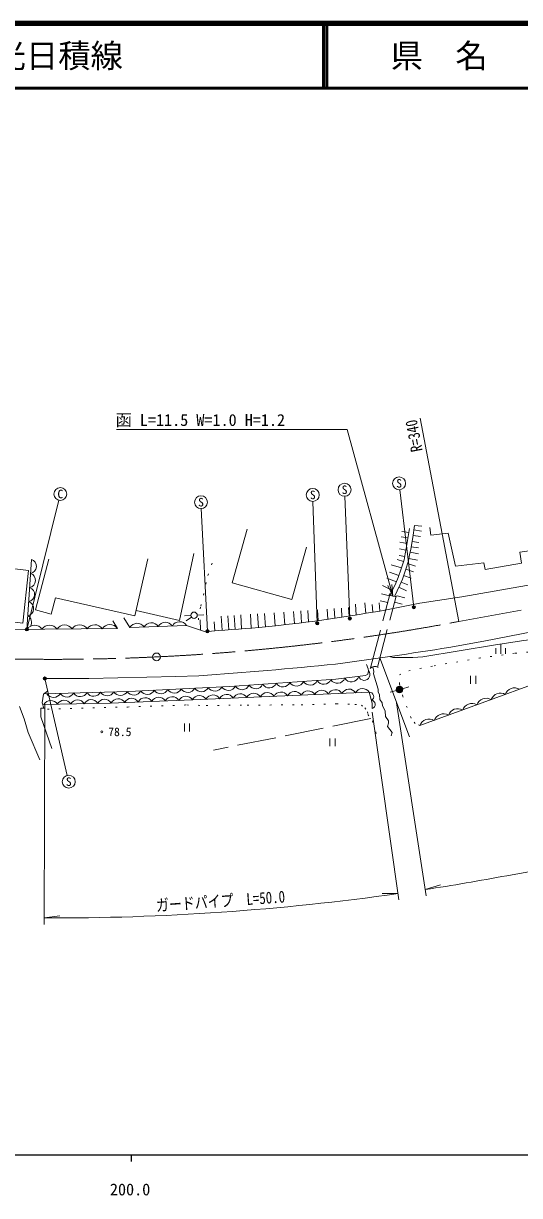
# Model space of a CAD drawing. Units: millimetres at full size, sheet at 1:1000; details may follow other scales. Extents: x 40000 to 680000, y 20000 to 380000.
# Drawn here: x 251359 to 328051, y 198715 to 380000 of the extents above; entities that cross this region are included whole.
import ezdxf
from ezdxf.enums import TextEntityAlignment as Align

# ---------------------------------------------------------------- set-up
doc = ezdxf.new("R2010")
doc.units = ezdxf.units.MM
doc.header["$LTSCALE"] = 1000
for name, pattern in [('CHAIN', [18.5, 12, -1.5, 3.5, -1.5]), ('DASHED', [7.5, 6, -1.5]), ('DOTTED', [1.75, 0.25, -1.5])]:
    doc.linetypes.add(name, pattern=pattern)
for name, color, linetype, lineweight in [('M-BGD', 7, 'Continuous', 13), ('M-BMK', 2, 'CHAIN', 13), ('M-BMK-ROW', 30, 'Continuous', 13), ('M-BMK-SRVR', 3, 'Continuous', 13), ('M-STR-HTXT', 7, 'Continuous', 13), ('M-STR-STRC', 7, 'Continuous', 13), ('M-TTL', 2, 'Continuous', 140), ('M-TTL-BAND', 7, 'Continuous', 25), ('M-TTL-LINE', 7, 'Continuous', 50)]:
    doc.layers.add(name, color=color, linetype=linetype, lineweight=lineweight)
doc.layers.add('M-TTL-TXT', color=7, linetype='Continuous')
doc.styles.add('ＭＳ ゴシック', font='')
doc.styles.get('ＭＳ ゴシック').set_extended_font_data('MS Gothic')

# ---------------------------------------------------------------- blocks, each defined once
blk = doc.blocks.new('open_arrow')
at = {"color": 0, "linetype": 'Continuous', "lineweight": -2}
blk.add_lwpolyline([(7.5, 1.25), (0, 0), (7.5, -1.25)], dxfattribs=at)

msp = doc.modelspace()

# ---------------------------------------------------------------- hatches: boundary and pattern name
at = {"layer": 'M-BGD'}
msp.add_hatch(color=256, dxfattribs=at).paths.add_polyline_path([(309018, 276839, -1), (309981, 277107, -1)])
at = {"layer": 'M-STR-HTXT'}
for points in [[(311864, 289889, -1), (311551, 289500, -1)], [(252102, 286410, -0.41421), (252014, 286067, -0.41421), (251672, 286156, -1)], [(296946, 287401, -1), (296602, 287039, -1)], [(301989, 288122, -1), (301646, 287758, -1)], [(279970, 286177, -0.41421), (279984, 285824, -0.41421), (279631, 285809, -1)], [(254537, 278473, -1), (254806, 278895, -1)]]:
    msp.add_hatch(color=256, dxfattribs=at).paths.add_polyline_path(points)

# ---------------------------------------------------------------- linework, layer by layer
at = {"layer": 'M-BGD'}
for p, q in [((309875, 301429), (310941, 301276)), ((312894, 301486), (311703, 301657)), ((312939, 302266), (311803, 302355)), ((309523, 299751), (310669, 299559)), ((309769, 300614), (310816, 300439)), ((312462, 299729), (311436, 299900)), ((312737, 300640), (311581, 300806)), ((309435, 297734), (310293, 297569)), ((309504, 298751), (310490, 298547)), ((312415, 297953), (311137, 298217)), ((312450, 298871), (311296, 299064)), ((251887, 286283), (252605, 297109)), ((308218, 296271), (309803, 295781)), ((309109, 297107), (310116, 296795)), ((311667, 295207), (310472, 295576)), ((311977, 296084), (310746, 296464)), ((312298, 296996), (310946, 297256)), ((307510, 294229), (309007, 293612)), ((307924, 295152), (309407, 294635)), ((311293, 294192), (310135, 294596)), ((306853, 293051), (308398, 292312)), ((310556, 292266), (309413, 292813)), ((310781, 293171), (309756, 293593)), ((302669, 290201), (302784, 288505)), ((304118, 290406), (304271, 288750)), ((305277, 290130), (305361, 288937)), ((306348, 290367), (306450, 289129)), ((306527, 290717), (307671, 290418)), ((306707, 291802), (307948, 291477)), ((309917, 290164), (308720, 290477)), ((310332, 291178), (309138, 291478)), ((277230, 288431), (276232, 288368)), ((278228, 288493), (279226, 288556)), ((281949, 288310), (282097, 286137)), ((282947, 288377), (283094, 286205)), ((283945, 288445), (284092, 286281)), ((284942, 288513), (285088, 286360)), ((286439, 288614), (286583, 286486)), ((287537, 288689), (287679, 286586)), ((288634, 288763), (288775, 286690)), ((290131, 288865), (290268, 286841)), ((291627, 288966), (291760, 287002)), ((293124, 289068), (293252, 287173)), ((294221, 289142), (294346, 287305)), ((295319, 289216), (295439, 287442)), ((296815, 289318), (296929, 287638)), ((298312, 289419), (298419, 287843)), ((299409, 289494), (299511, 288001)), ((300507, 289568), (300602, 288163)), ((301604, 289643), (301693, 288332)), ((277324, 288169), (276513, 287583)), ((278693, 287751), (278744, 286170)), ((280846, 287474), (280934, 286061)), ((324405, 282476), (324405, 283376)), ((325155, 282476), (325155, 283976)), ((325905, 282476), (325905, 283376)), ((309981, 277107), (310945, 277376)), ((320472, 279076), (320472, 277876)), ((321272, 279076), (321272, 277876)), ((309018, 276839), (308055, 276571)), ((276241, 271706), (276241, 270506)), ((277041, 271706), (277041, 270506)), ((298726, 269410), (298726, 268210)), ((299526, 269410), (299526, 268210))]:
    msp.add_line(p, q, dxfattribs=at)
at = {"layer": 'M-BGD', "linetype": 'DASHED'}
for p, q in [((305029, 280332), (307996, 291658)), ((306091, 280441), (308965, 291411)), ((305057, 272485), (280725, 267597))]:
    msp.add_line(p, q, dxfattribs=at)
at = {"layer": 'M-BGD'}
for points in [[(314162, 302030), (314312, 300839), (317021, 301181), (318126, 296043), (322538, 296584), (322735, 295563), (328369, 296519), (328080, 298222), (330941, 298660), (329829, 304931)], [(285961, 301768), (283615, 293503), (292823, 290889), (295130, 299011)], [(308058, 291602), (308929, 293423), (309291, 294302), (309763, 295654), (310191, 297036), (310367, 297955), (310542, 298800), (310848, 300625), (311027, 301875)], [(308725, 291374), (309569, 293139), (309946, 294053), (310428, 295435), (310871, 296866), (311054, 297818), (311231, 298672), (311539, 300518), (311803, 302355)], [(277717, 297993), (275489, 287660), (268759, 289194)], [(238017, 293026), (237506, 288940), (251240, 287222), (252164, 295410), (244090, 296358), (243885, 294614), (240838, 294972), (240575, 292732), (238020, 293052)], [(255304, 297124), (253209, 289282), (255626, 288637), (256303, 291174), (268573, 288378), (270583, 297196)], [(312612, 290318), (319145, 291339), (345874, 296014)], [(317134, 283495), (322507, 284460), (347442, 289319), (349055, 289478), (349801, 289138), (351670, 289098), (359454, 290548)], [(232105, 288271), (232150, 286110), (265872, 286405), (265180, 287595)], [(307948, 282073), (308475, 281923), (311550, 281950), (313097, 282048), (324336, 283887), (328716, 284538), (332937, 285059), (336481, 285543), (341541, 285931), (353928, 286249), (362631, 286489), (365242, 286625), (371075, 287281), (374964, 287906), (377545, 288155), (382887, 288593), (390767, 289059), (394122, 289381)], [(266861, 288086), (267820, 286554), (276562, 286889), (279357, 285968)], [(312656, 271402), (341247, 281843), (341195, 282063), (342234, 282484), (344079, 283040), (347235, 283619), (350012, 283974), (354299, 284264), (358022, 284449), (363316, 284643), (368352, 285114), (374783, 286224), (378587, 286655), (384503, 287234), (391457, 287944), (394235, 288149)], [(254498, 276309), (267658, 276695), (283208, 277454), (299666, 278560), (304231, 279150), (304604, 279377), (304706, 279876), (304636, 280192), (304384, 280851)], [(305360, 280504), (305512, 279777), (305456, 279423), (306190, 277017), (306208, 276649), (306414, 276163), (306470, 275413), (306833, 274944), (306888, 274476), (307295, 273694), (307314, 272817), (307799, 272119), (307790, 271798), (307660, 271244), (308354, 270319), (308213, 269822)], [(254672, 278684), (261459, 278684), (274908, 279010), (278492, 279093)], [(255753, 267840), (254030, 272763), (254054, 274120), (254490, 274114), (254269, 274911), (254440, 276268), (255058, 276708)], [(254341, 274652), (264759, 274880), (277489, 275373), (304801, 276557), (305262, 274848), (305272, 274029)], [(250742, 274338), (251489, 272433), (252113, 270312), (253882, 266115)]]:
    msp.add_lwpolyline(points, dxfattribs=at)
at = {"layer": 'M-BGD', "linetype": 'DOTTED'}
for points in [[(278394, 287750), (278772, 289885), (279875, 294617), (280792, 297365)], [(312656, 271402), (311939, 271725), (311281, 272551), (310006, 275910), (309482, 277840), (309472, 279272), (310921, 279886), (314834, 280648), (321797, 281833), (327395, 282605), (331565, 282951), (334581, 283195), (335917, 283067), (336565, 282720), (337269, 282028), (337527, 281047)], [(254490, 274114), (255093, 273957), (267456, 274274), (276621, 274594), (279590, 274496), (285943, 274579), (294295, 274598), (299744, 274769), (302594, 274686), (303608, 274582), (304130, 274131), (304550, 273526), (304610, 273108), (305323, 272113), (305839, 270402), (305959, 269612)]]:
    msp.add_lwpolyline(points, dxfattribs=at)
at = {"layer": 'M-BGD'}
for centre, radius in [((277729, 288462), 500), ((309500, 276973), 500), ((263465, 270434), 150)]:
    msp.add_circle(centre, radius, dxfattribs=at)
for centre, radius, start, end in [((252244, 296039), 1129, 281.05275, 71.36416), ((252099, 293860), 1129, 281.05275, 71.36416), ((251955, 291682), 1129, 281.05275, 71.36416), ((251811, 289504), 1129, 281.05275, 71.36416), ((266858, 510813), 225192, 273.18178, 281.72297), ((308694, 292374), 1000, 217.96269, 296.3586), ((251426, 287375), 1185, 330.10724, 59.49839), ((253059, 285529), 1394, 33.75062, 147.24997), ((255390, 285549), 1394, 33.75062, 147.24997), ((257721, 285570), 1394, 33.75062, 147.24997), ((260052, 285590), 1394, 33.75062, 147.24997), ((262382, 285610), 1394, 33.75062, 147.24997), ((264713, 285631), 1394, 33.75062, 147.24997), ((268937, 285954), 1268, 32.62231, 151.76775), ((271123, 286038), 1268, 32.62231, 151.76775), ((273308, 286122), 1268, 32.62231, 151.76775), ((275494, 286205), 1268, 32.62231, 151.76775), ((227469, 832090), 555874, 277.45774, 279.2826), ((229107, 974044), 696703, 274.06473, 275.80872), ((304030, 279291), 893, 198.09365, 40.89935), ((305647, 279546), 1000, 56.41621, 134.81212), ((280952, 277923), 1196, 211.75389, 333.83066), ((283041, 278025), 1196, 211.75389, 334.74727), ((285139, 278144), 1196, 211.75389, 335.93305), ((287247, 278286), 1196, 211.75389, 335.93305), ((289355, 278428), 1196, 211.75389, 335.93305), ((291463, 278569), 1196, 211.75389, 335.93305), ((293571, 278711), 1196, 211.75389, 335.93305), ((295679, 278853), 1196, 211.75389, 335.93305), ((297787, 278994), 1196, 211.75389, 335.93305), ((299895, 279136), 1196, 211.75389, 340.39882), ((302038, 279364), 1196, 211.75389, 342.97756), ((256008, 276953), 1196, 211.75389, 331.60949), ((258076, 277013), 1196, 211.75389, 331.60949), ((260145, 277074), 1196, 211.75389, 331.60949), ((262213, 277135), 1196, 211.75389, 331.60949), ((264281, 277196), 1196, 211.75389, 331.60949), ((266349, 277256), 1196, 211.75389, 331.60949), ((268079, 274435), 1196, 30.89764, 153.5391), ((268417, 277317), 1196, 211.75389, 333.55758), ((270175, 274516), 1196, 30.89764, 153.5391), ((270504, 277414), 1196, 211.75389, 333.83066), ((272271, 274597), 1196, 30.89764, 153.5391), ((272594, 277516), 1196, 211.75389, 333.83066), ((274367, 274678), 1196, 30.89764, 153.5391), ((274683, 277618), 1196, 211.75389, 333.83066), ((276463, 274759), 1196, 30.89764, 153.5391), ((276773, 277720), 1196, 211.75389, 333.83066), ((278564, 274851), 1196, 30.89764, 154.06596), ((278862, 277821), 1196, 211.75389, 333.83066), ((280665, 274942), 1196, 30.89764, 154.06596), ((282766, 275033), 1196, 30.89764, 154.06596), ((284867, 275124), 1196, 30.89764, 154.06596), ((286968, 275215), 1196, 30.89764, 154.06596), ((289069, 275306), 1196, 30.89764, 154.06596), ((291169, 275397), 1196, 30.89764, 154.06596), ((293270, 275488), 1196, 30.89764, 154.06596), ((295371, 275579), 1196, 30.89764, 154.06596), ((297472, 275670), 1196, 30.89764, 154.06596), ((299573, 275761), 1196, 30.89764, 154.06596), ((301674, 275852), 1196, 30.89764, 154.06596), ((303775, 275943), 1196, 30.89764, 154.06596), ((304862, 275906), 654, 294.87557, 95.36302), ((322886, 274104), 1521, 59.74425, 160.37658), ((325085, 274907), 1521, 59.74425, 160.37658), ((327284, 275710), 1521, 59.74425, 160.37658), ((255576, 274088), 1196, 30.89764, 151.60949), ((257653, 274133), 1196, 30.89764, 151.60949), ((259731, 274179), 1196, 30.89764, 151.60949), ((261808, 274224), 1196, 30.89764, 151.60949), ((263887, 274272), 1196, 30.89764, 151.75256), ((265983, 274353), 1196, 30.89764, 153.5391), ((305098, 274659), 654, 285.39449, 86.59164), ((318487, 272498), 1521, 59.74425, 160.37658), ((320686, 273301), 1521, 59.74425, 160.37658), ((314088, 270891), 1521, 59.74425, 160.37658), ((316288, 271695), 1521, 59.74425, 160.37658)]:
    msp.add_arc(centre, radius, start, end, dxfattribs=at)
at = {"layer": 'M-BMK'}
msp.add_line((346502, 292570), (318687, 287501), dxfattribs=at)
msp.add_arc((255865, 621647), 340000, 268.77934, 280.64783, dxfattribs=at)
at = {"layer": 'M-BMK-ROW'}
msp.add_line((311020, 269641), (306462, 281857), dxfattribs=at)
at = {"layer": 'M-BMK-SRVR'}
msp.add_circle((271932, 282027), 600, dxfattribs=at)
at = {"layer": 'M-STR-HTXT'}
for p, q in [((318687, 287501), (312693, 318935)), ((301817, 287940), (301039, 306876)), ((311708, 289695), (309552, 307873)), ((251887, 286283), (256822, 306250)), ((279801, 285993), (278851, 304955)), ((296774, 287220), (296120, 306082)), ((254672, 278684), (258138, 263703)), ((254658, 274659), (254539, 240649)), ((309042, 274945), (313627, 245051)), ((305278, 273501), (309404, 244428)), ((353473, 253183), (326078, 248190)), ((313475, 246039), (315823, 246756)), ((309264, 245418), (306809, 245429)), ((254543, 241649), (256974, 241990))]:
    msp.add_line(p, q, dxfattribs=at)
msp.add_lwpolyline([(308472, 291399), (301395, 317200), (265728, 317200)], dxfattribs=at)
for centre in [(311708, 289695), (251887, 286283), (296774, 287220), (301817, 287940), (279801, 285993), (254672, 278684)]:
    msp.add_circle(centre, 250, dxfattribs=at)
for start, end in [(278.72001, 280.64783), (269.80069, 278.07814)]:
    msp.add_arc((255865, 621647), 380000, start, end, dxfattribs=at)
at = {"layer": 'M-STR-STRC'}
for centre in [(257062, 307221), (300998, 307875), (309434, 308866), (278801, 305954), (296085, 307081), (258363, 262729)]:
    msp.add_circle(centre, 1000, dxfattribs=at)
at = {"layer": 'M-TTL'}
msp.add_line((680000, 380000), (40000, 380000), dxfattribs=at)
at = {"layer": 'M-TTL-BAND'}
for p, q in [((40000, 205000), (579000, 205000)), ((268000, 205000), (268000, 204000))]:
    msp.add_line(p, q, dxfattribs=at)
at = {"layer": 'M-TTL-LINE'}
for p, q in [((297750, 380000), (297750, 370000)), ((298250, 380000), (298250, 370000)), ((40000, 370000), (680000, 370000))]:
    msp.add_line(p, q, dxfattribs=at)

# ---------------------------------------------------------------- block references
at = {"layer": 'M-STR-HTXT', "xscale": 240, "yscale": 240, "rotation": 105.3}
msp.add_blockref('open_arrow', (308472, 291399), dxfattribs=at)

# ---------------------------------------------------------------- texts
at = {"layer": 'M-BGD', "style": 'ＭＳ ゴシック'}
msp.add_text('78.5', height=1320, dxfattribs=at).set_placement((264465, 270434), align=Align.MIDDLE_LEFT)
at = {"layer": 'M-STR-HTXT', "style": 'ＭＳ ゴシック'}
msp.add_text('函 L=11.5 W=1.0 H=1.2', height=1833, dxfattribs=at).set_placement((291800, 317201), align=Align.BOTTOM_RIGHT)
at = {"layer": 'M-STR-HTXT', "style": 'ＭＳ ゴシック', "width": 0.8}
msp.add_text('R=340', height=1833, rotation=100.796, dxfattribs=at).set_placement((312693, 318935), align=Align.BOTTOM_RIGHT)
msp.add_text('ガードパイプ\u3000L=50.0', height=1833, rotation=4, dxfattribs=at).set_placement((281924, 242814), align=Align.BOTTOM_CENTER)
at = {"layer": 'M-STR-STRC', "style": 'ＭＳ ゴシック'}
for s, p in [('S', (300998, 307875)), ('S', (309434, 308866)), ('C', (257062, 307221)), ('S', (278801, 305954)), ('S', (296085, 307081)), ('S', (258363, 262729))]:
    msp.add_text(s, height=1320, dxfattribs=at).set_placement(p, align=Align.MIDDLE_CENTER)
at = {"layer": 'M-TTL-BAND', "style": 'ＭＳ ゴシック'}
msp.add_text('200.0', height=1833, dxfattribs=at).set_placement((267844, 198195), align=Align.BOTTOM_CENTER)
at = {"layer": 'M-TTL-TXT', "style": 'ＭＳ ゴシック'}
msp.add_text('主要地方道\u3000光日積線', height=3666, dxfattribs=at).set_placement((216734, 375000), align=Align.MIDDLE_LEFT)
msp.add_text('県\u3000名', height=3666, dxfattribs=at).set_placement((315625, 375000), align=Align.MIDDLE_CENTER)

doc.saveas('drawing.dxf')
